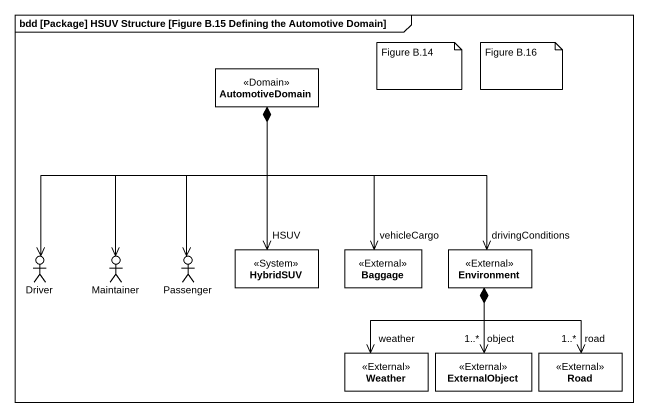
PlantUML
@startuml
mainframe bdd [Package] HSUV Structure [Figure B.15 Defining the Automotive Domain]
allowmixing
hide circle
hide empty members
class AutomotiveDomain <<Domain>>
actor Driver
actor Maintainer
actor Passenger
class HybridSUV <<System>>
class Baggage <<External>>
class Environment <<External>>
class Weather <<External>>
class ExternalObject <<External>>
class Road <<External>>
Driver <-up-* AutomotiveDomain
Maintainer <-up-* AutomotiveDomain
Passenger <-up-* AutomotiveDomain
HybridSUV "HSUV" <-up-* AutomotiveDomain
Baggage "vehicleCargo" <-up-* AutomotiveDomain
Environment "drivingConditions" <-up-* AutomotiveDomain
Weather "weather" <-up-* Environment
ExternalObject "object\n1..*" <-up-* Environment
Road "road\n1..*" <-up-* Environment
note as N1
  Figure B.14
end note
note as N2
  Figure B.16
end note
@enduml
